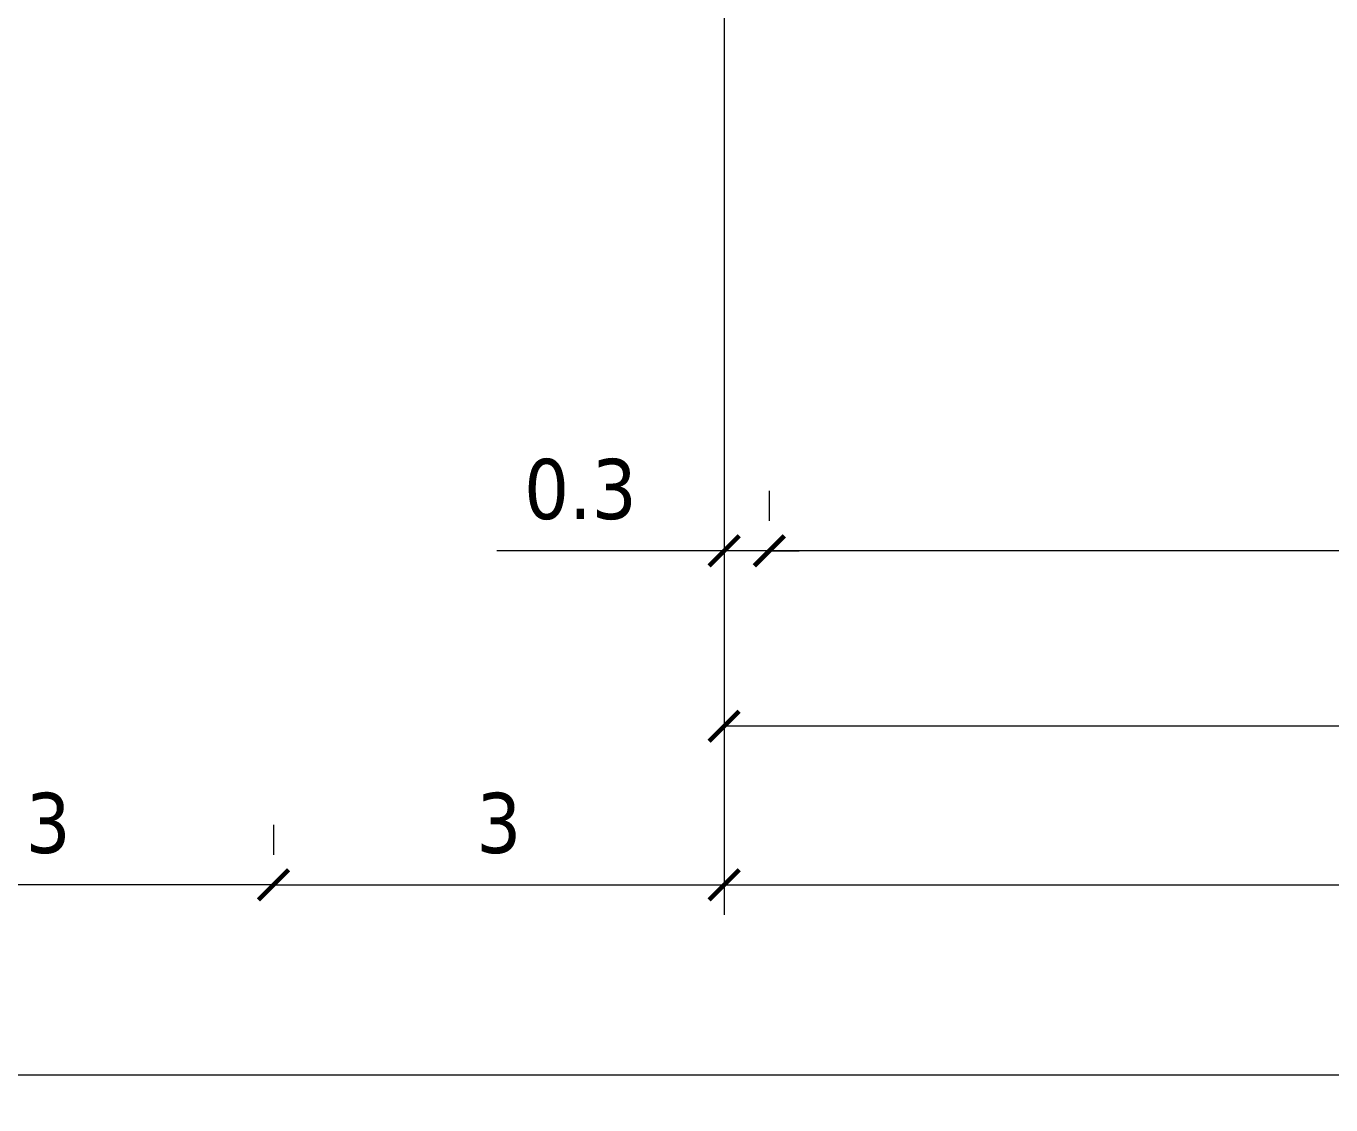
# Model space of a CAD drawing. Header units: millimetres. Extents: x -492806 to 8131902, y -181351 to 2373952.
# Drawn here: x -393668 to -384983, y -181340 to -174159 of the extents above; entities that cross this region are included whole.
import ezdxf

# ---------------------------------------------------------------- set-up
doc = ezdxf.new("R2010")
doc.units = ezdxf.units.MM
doc.header["$LTSCALE"] = 50
doc.layers.add('text', color=5, linetype='Continuous', lineweight=15)
doc.styles.get("Standard").update_dxf_attribs({"font": 'tahoma.ttf'})
doc.dimstyles.new('S-25$0', dxfattribs={"dimscale": 0, "dimtxt": 2, "dimasz": 1, "dimexe": 1, "dimexo": 2, "dimgap": 1, "dimtad": 3, "dimlfac": 0.001, "dimzin": 9, "dimdsep": 46, "dimtxsty": 'Standard', "dimblk": 'ARCHTICK', "dimcen": 2, "dimclrd": 256, "dimclre": 256, "dimclrt": 256, "dimadec": 0, "dimazin": 2, "dimtfac": 1, "dimtmove": 0, "dimatfit": 3, "dimldrblk": 'DOTSMALL', "dimfxl": 1, "dimlwd": -1, "dimlwe": -1, "dimarcsym": 0})

# ---------------------------------------------------------------- blocks, each defined once
blk = doc.blocks.new('_ArchTick')
at = {"color": 0, "linetype": 'ByBlock', "const_width": 0.15}
blk.add_lwpolyline([(-0.5, -0.5), (0.5, 0.5)], dxfattribs=at)
blk = doc.blocks.new('*D126')
at = {"layer": 'Defpoints', "color": 0, "transparency": 16777216}
for p in [(-389020.9, -171397.7), (-363920.9, -171397.7), (-363920.9, -179875)]:
    blk.add_point(p, dxfattribs=at)
at = {"layer": 'text', "transparency": 16777216}
for p, q in [((-389020.9, -171797.7), (-389020.9, -180075)), ((-363920.9, -171797.7), (-363920.9, -180075)), ((-389020.9, -179875), (-363920.9, -179875))]:
    blk.add_line(p, q, dxfattribs=at)
at = {"layer": 'text', "transparency": 16777216, "xscale": 200.0000016058756, "yscale": 200.0000016058756, "zscale": 200.0000016058756, "rotation": 180}
blk.add_blockref('_ArchTick', (-389020.9, -179875), dxfattribs=at)
at = {"layer": 'text', "transparency": 16777216, "xscale": 200.0000016058756, "yscale": 200.0000016058756, "zscale": 200.0000016058756}
blk.add_blockref('_ArchTick', (-363920.9, -179875), dxfattribs=at)
at = {"layer": 'text', "transparency": 16777216, "insert": (-376470.9, -179466.7), "char_height": 400, "attachment_point": 5}
blk.add_mtext('25.1', dxfattribs=at)
blk = doc.blocks.new('_DotSmall')
at = {"color": 0, "linetype": 'ByBlock', "const_width": 0.5}
blk.add_lwpolyline([(-0.0625, 0, 1), (0.0625, 0, 1)], format="xyb", close=True, dxfattribs=at)
blk = doc.blocks.new('*D131')
at = {"layer": 'Defpoints', "color": 0, "transparency": 16777216}
for p in [(-389020.9, -177652.3), (-389020.9, -177652.3), (-388720.9, -177652.3)]:
    blk.add_point(p, dxfattribs=at)
at = {"layer": 'text', "transparency": 16777216}
for p, q in [((-389020.9, -177252.3), (-389020.9, -177452.3)), ((-388720.9, -177252.3), (-388720.9, -177452.3)), ((-389020.9, -177652.3), (-390534.7, -177652.3)), ((-388720.9, -177652.3), (-389020.9, -177652.3)), ((-388720.9, -177652.3), (-388520.9, -177652.3))]:
    blk.add_line(p, q, dxfattribs=at)
at = {"layer": 'text', "transparency": 16777216, "xscale": 200.0000016058756, "yscale": 200.0000016058756, "zscale": 200.0000016058756}
blk.add_blockref('_ArchTick', (-389020.9, -177652.3), dxfattribs=at)
at = {"layer": 'text', "transparency": 16777216, "xscale": 200.0000016058756, "yscale": 200.0000016058756, "zscale": 200.0000016058756, "rotation": 180}
blk.add_blockref('_ArchTick', (-388720.9, -177652.3), dxfattribs=at)
at = {"layer": 'text', "transparency": 16777216, "insert": (-389977.8, -177244), "char_height": 400, "attachment_point": 5}
blk.add_mtext('0.3', dxfattribs=at)
blk = doc.blocks.new('*D132')
at = {"layer": 'Defpoints', "color": 0, "transparency": 16777216}
for p in [(-388720.9, -177652.3), (-388720.9, -177652.3), (-377470.9, -177652.3)]:
    blk.add_point(p, dxfattribs=at)
at = {"layer": 'text', "transparency": 16777216}
for p, q in [((-388720.9, -177252.3), (-388720.9, -177452.3)), ((-377470.9, -177252.3), (-377470.9, -177452.3)), ((-377470.9, -177652.3), (-388720.9, -177652.3))]:
    blk.add_line(p, q, dxfattribs=at)
at = {"layer": 'text', "transparency": 16777216, "xscale": 200.0000016058756, "yscale": 200.0000016058756, "zscale": 200.0000016058756, "rotation": 180}
blk.add_blockref('_ArchTick', (-388720.9, -177652.3), dxfattribs=at)
at = {"layer": 'text', "transparency": 16777216, "xscale": 200.0000016058756, "yscale": 200.0000016058756, "zscale": 200.0000016058756}
blk.add_blockref('_ArchTick', (-377470.9, -177652.3), dxfattribs=at)
at = {"layer": 'text', "transparency": 16777216, "insert": (-383095.9, -177244), "char_height": 400, "attachment_point": 5}
blk.add_mtext('11.25', dxfattribs=at)
blk = doc.blocks.new('*D134')
at = {"layer": 'Defpoints', "color": 0, "transparency": 16777216}
for p in [(-389020.9, -178819.6), (-389020.9, -178819.6), (-376470.9, -178819.6)]:
    blk.add_point(p, dxfattribs=at)
at = {"layer": 'text', "transparency": 16777216}
for p, q in [((-389020.9, -178419.6), (-389020.9, -178619.6)), ((-376470.9, -178419.6), (-376470.9, -178619.6)), ((-376470.9, -178819.6), (-389020.9, -178819.6))]:
    blk.add_line(p, q, dxfattribs=at)
at = {"layer": 'text', "transparency": 16777216, "xscale": 200.0000016058756, "yscale": 200.0000016058756, "zscale": 200.0000016058756, "rotation": 180}
blk.add_blockref('_ArchTick', (-389020.9, -178819.6), dxfattribs=at)
at = {"layer": 'text', "transparency": 16777216, "xscale": 200.0000016058756, "yscale": 200.0000016058756, "zscale": 200.0000016058756}
blk.add_blockref('_ArchTick', (-376470.9, -178819.6), dxfattribs=at)
at = {"layer": 'text', "transparency": 16777216, "insert": (-382745.9, -178411.3), "char_height": 400, "attachment_point": 5}
blk.add_mtext('12.55', dxfattribs=at)
blk = doc.blocks.new('*D153')
at = {"layer": 'Defpoints', "color": 0, "transparency": 16777216}
for p in [(-395020.9, -170847.7), (-395020.9, -179875), (-392020.9, -179875)]:
    blk.add_point(p, dxfattribs=at)
at = {"layer": 'text', "transparency": 16777216}
for p, q in [((-395020.9, -171247.7), (-395020.9, -180075)), ((-392020.9, -179475), (-392020.9, -179675)), ((-392020.9, -179875), (-395020.9, -179875))]:
    blk.add_line(p, q, dxfattribs=at)
at = {"layer": 'text', "transparency": 16777216, "xscale": 200.0000016058756, "yscale": 200.0000016058756, "zscale": 200.0000016058756, "rotation": 180}
blk.add_blockref('_ArchTick', (-395020.9, -179875), dxfattribs=at)
at = {"layer": 'text', "transparency": 16777216, "xscale": 200.0000016058756, "yscale": 200.0000016058756, "zscale": 200.0000016058756}
blk.add_blockref('_ArchTick', (-392020.9, -179875), dxfattribs=at)
at = {"layer": 'text', "transparency": 16777216, "insert": (-393520.9, -179466.7), "char_height": 400, "attachment_point": 5}
blk.add_mtext('3', dxfattribs=at)
blk = doc.blocks.new('*D168')
at = {"layer": 'Defpoints', "color": 0, "transparency": 16777216}
for p in [(-392020.9, -179875), (-389020.9, -179875), (-389020.9, -179875)]:
    blk.add_point(p, dxfattribs=at)
at = {"layer": 'text', "transparency": 16777216}
for p, q in [((-392020.9, -179475), (-392020.9, -179675)), ((-389020.9, -179475), (-389020.9, -179675)), ((-392020.9, -179875), (-389020.9, -179875))]:
    blk.add_line(p, q, dxfattribs=at)
at = {"layer": 'text', "transparency": 16777216, "xscale": 200.0000016058756, "yscale": 200.0000016058756, "zscale": 200.0000016058756, "rotation": 180}
blk.add_blockref('_ArchTick', (-392020.9, -179875), dxfattribs=at)
at = {"layer": 'text', "transparency": 16777216, "xscale": 200.0000016058756, "yscale": 200.0000016058756, "zscale": 200.0000016058756}
blk.add_blockref('_ArchTick', (-389020.9, -179875), dxfattribs=at)
at = {"layer": 'text', "transparency": 16777216, "insert": (-390520.9, -179466.7), "char_height": 400, "attachment_point": 5}
blk.add_mtext('3', dxfattribs=at)
blk = doc.blocks.new('*D169')
at = {"layer": 'Defpoints', "color": 0, "transparency": 16777216}
for p in [(-401470.9, -179875), (-351470.9, -179875), (-351470.9, -181139.8)]:
    blk.add_point(p, dxfattribs=at)
at = {"layer": 'text', "transparency": 16777216}
for p, q in [((-401470.9, -180275), (-401470.9, -181339.8)), ((-351470.9, -180275), (-351470.9, -181339.8)), ((-401470.9, -181139.8), (-351470.9, -181139.8))]:
    blk.add_line(p, q, dxfattribs=at)
at = {"layer": 'text', "transparency": 16777216, "xscale": 200.0000016058756, "yscale": 200.0000016058756, "zscale": 200.0000016058756, "rotation": 180}
blk.add_blockref('_ArchTick', (-401470.9, -181139.8), dxfattribs=at)
at = {"layer": 'text', "transparency": 16777216, "xscale": 200.0000016058756, "yscale": 200.0000016058756, "zscale": 200.0000016058756}
blk.add_blockref('_ArchTick', (-351470.9, -181139.8), dxfattribs=at)
at = {"layer": 'text', "transparency": 16777216, "insert": (-376470.9, -180731.6), "char_height": 400, "attachment_point": 5}
blk.add_mtext('50', dxfattribs=at)

msp = doc.modelspace()

# ---------------------------------------------------------------- dimensions: what is measured, and where the dimension line sits
at = {"layer": 'text'}
for base, p1, p2, picture, middle in [((-395020.888, -179874.996), (-392020.888, -179874.996), (-395020.888, -170847.74), '*D153', (-393520.888, -179466.668)), ((-389020.888, -177652.307), (-388720.888, -177652.307), (-389020.888, -177652.307), '*D131', (-389977.772, -177243.979)), ((-388720.888, -177652.307), (-377470.888, -177652.307), (-388720.888, -177652.307), '*D132', (-383095.888, -177243.979))]:
    dim = msp.add_linear_dim(base=base, p1=p1, p2=p2, angle=180, dimstyle='S-25$0', override={"dimscale": 200.000002}, dxfattribs=at)
    dim.commit()
    dim.dimension.update_dxf_attribs({"geometry": picture, "text_midpoint": middle})
dim = msp.add_linear_dim(base=(-363920.888, -179874.996), p1=(-389020.888, -171397.74), p2=(-363920.888, -171397.74), text='25.1', dimstyle='S-25$0', override={"dimscale": 200.000002}, dxfattribs=at)
dim.commit()
dim.dimension.update_dxf_attribs({"geometry": '*D126', "text_midpoint": (-376470.888, -179466.668)})
for base, p1, p2, picture, middle in [((-389020.888, -178819.615), (-376470.888, -178819.615), (-389020.888, -178819.615), '*D134', (-382745.888, -178411.287)), ((-389020.888, -179874.996), (-392020.888, -179874.996), (-389020.888, -179874.996), '*D168', (-390520.888, -179466.668)), ((-351470.888, -181139.807), (-401470.888, -179874.996), (-351470.888, -179874.996), '*D169', (-376470.888, -180731.613))]:
    dim = msp.add_linear_dim(base=base, p1=p1, p2=p2, dimstyle='S-25$0', override={"dimscale": 200.000002}, dxfattribs=at)
    dim.commit()
    dim.dimension.update_dxf_attribs({"geometry": picture, "text_midpoint": middle})

doc.saveas('drawing.dxf')
